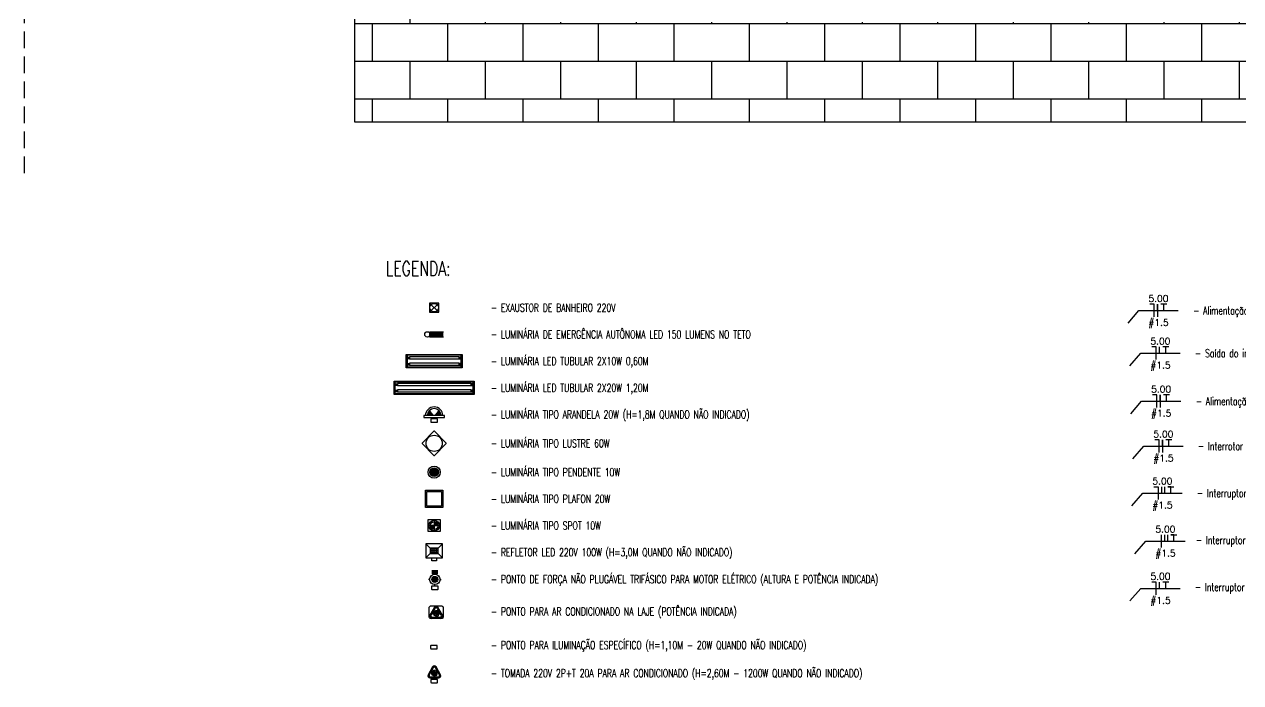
# Model space of a CAD drawing. Header units: metres. Extents: x 2442 to 5008, y 1070 to 2228.
# Drawn here: x 2458.27 to 2476.5, y 1079.73 to 1089.6 of the extents above; entities that cross this region are included whole.
import ezdxf
from ezdxf.enums import TextEntityAlignment as Align

# ---------------------------------------------------------------- set-up
doc = ezdxf.new("R2010")
doc.units = ezdxf.units.M
doc.linetypes.add('DASHED2', pattern=[0.375, 0.25, -0.125])
for name, color, linetype in [('AR CONDICIONADO RESIDENCIAL', 130, 'Continuous'), ('EMERGÊNCIA', 246, 'Continuous'), ('FIACAO', 7, 'Continuous'), ('INDICACAO_BIT_FIACAO', 10, 'Continuous'), ('INDICACAO_CIRCUITO_FIA', 7, 'Continuous'), ('LEGENDA_TEXTO', 5, 'Continuous'), ('LINHA_DE_CHAMADA', 7, 'Continuous'), ('LUMINÁRIAS DE EMBUTIR', 130, 'Continuous'), ('LUMINÁRIAS RESIDENCIAL', 150, 'Continuous'), ('muro', 50, 'Continuous'), ('PONTOS DE FORÇA PARA EQUIPAMENTOS', 130, 'Continuous')]:
    doc.layers.add(name, color=color, linetype=linetype)
doc.styles.add('ROMANS', font='ROMANS.SHX')

# ---------------------------------------------------------------- blocks, each defined once
blk = doc.blocks.new('*U567', base_point=(1440.188, 208.201))
h = blk.add_hatch(color=256)
h.dxf.hatch_style = 1
h.paths.add_polyline_path([(1440.318, 208.331), (1440.058, 208.331), (1440.058, 208.071), (1440.318, 208.071)])
h.paths.add_polyline_path([(1440.298, 208.311), (1440.298, 208.091), (1440.078, 208.091), (1440.078, 208.311)], flags=16)
h = blk.add_hatch()
h.set_pattern_fill('ANGLE', color=256)
h.set_pattern_definition([(0, (0, 0), (0, 6.985), [5.08, -1.905]), (90, (0, 0), (-6.985, 4e-16), [5.08, -1.905])])
h.paths.add_polyline_path([(1440.058, 208.331), (1440.058, 208.071), (1440.318, 208.071), (1440.318, 208.331)])
h.paths.add_polyline_path([(1440.298, 208.311), (1440.298, 208.091), (1440.078, 208.091), (1440.078, 208.311)], flags=16)
blk.add_lwpolyline([(1440.058, 208.331), (1440.318, 208.331), (1440.318, 208.071), (1440.058, 208.071), (1440.058, 208.331)])
blk.add_lwpolyline([(1440.078, 208.311), (1440.298, 208.311), (1440.298, 208.091), (1440.078, 208.091)], close=True)
blk = doc.blocks.new('*U566', base_point=(1487.075, 139.789))
for p, q in [((1487.114, 139.829), (1487.317, 139.829)), ((1487.114, 139.75), (1487.114, 139.829)), ((1487.317, 139.75), (1487.114, 139.75))]:
    blk.add_line(p, q)
blk.add_circle((1487.075, 139.789), 0.0396)
blk.add_solid([(1487.114, 139.75), (1487.114, 139.829), (1487.317, 139.75), (1487.317, 139.829)])
blk = doc.blocks.new('*U565', base_point=(1423.777, 178.473))
h = blk.add_hatch(color=2)
h.dxf.hatch_style = 1
h.paths.add_polyline_path([(1423.752, 178.598), (1423.752, 178.615), (1423.735, 178.615), (1423.735, 178.598)])
h.paths.add_polyline_path([(1423.783, 178.615), (1423.766, 178.615), (1423.766, 178.598), (1423.783, 178.598)])
h.paths.add_polyline_path([(1423.817, 178.615), (1423.8, 178.615), (1423.8, 178.598), (1423.817, 178.598)])
h.paths.add_polyline_path([(1423.817, 178.59), (1423.8, 178.59), (1423.8, 178.573), (1423.817, 178.573)])
h.paths.add_polyline_path([(1423.817, 178.564), (1423.8, 178.564), (1423.8, 178.547), (1423.817, 178.547)])
h.paths.add_polyline_path([(1423.766, 178.564), (1423.766, 178.547), (1423.783, 178.547), (1423.783, 178.564)])
h.paths.add_polyline_path([(1423.735, 178.547), (1423.752, 178.547), (1423.752, 178.564), (1423.735, 178.564)])
h.paths.add_polyline_path([(1423.735, 178.573), (1423.752, 178.573), (1423.752, 178.59), (1423.735, 178.59)])
h.paths.add_polyline_path([(1423.766, 178.59), (1423.766, 178.573), (1423.783, 178.573), (1423.783, 178.59)])
for p, q in [((1423.653, 178.687), (1423.718, 178.622)), ((1423.836, 178.622), (1423.902, 178.687)), ((1423.718, 178.538), (1423.653, 178.473)), ((1423.836, 178.538), (1423.902, 178.473))]:
    blk.add_line(p, q)
for points in [[(1423.653, 178.473), (1423.902, 178.473), (1423.902, 178.687), (1423.653, 178.687)], [(1423.718, 178.538), (1423.836, 178.538), (1423.836, 178.622), (1423.718, 178.622)]]:
    blk.add_lwpolyline(points, close=True)
at = {"color": 2}
for points in [[(1423.735, 178.615), (1423.752, 178.615), (1423.752, 178.598), (1423.735, 178.598)], [(1423.735, 178.59), (1423.752, 178.59), (1423.752, 178.573), (1423.735, 178.573)], [(1423.735, 178.564), (1423.752, 178.564), (1423.752, 178.547), (1423.735, 178.547)], [(1423.766, 178.615), (1423.783, 178.615), (1423.783, 178.598), (1423.766, 178.598)], [(1423.766, 178.59), (1423.783, 178.59), (1423.783, 178.573), (1423.766, 178.573)], [(1423.766, 178.564), (1423.783, 178.564), (1423.783, 178.547), (1423.766, 178.547)], [(1423.8, 178.615), (1423.817, 178.615), (1423.817, 178.598), (1423.8, 178.598)], [(1423.8, 178.59), (1423.817, 178.59), (1423.817, 178.573), (1423.8, 178.573)], [(1423.8, 178.564), (1423.817, 178.564), (1423.817, 178.547), (1423.8, 178.547)], [(1423.743, 178.473), (1423.811, 178.473), (1423.811, 178.429), (1423.743, 178.429)]]:
    blk.add_lwpolyline(points, close=True, dxfattribs=at)
blk = doc.blocks.new('*U562', base_point=(1424.505, 160.331))
h = blk.add_hatch(color=256)
h.paths.add_polyline_path([(1424.57, 160.462, -0.228998), (1424.609, 160.38), (1424.505, 160.38)])
h.paths.add_polyline_path([(1424.44, 160.462), (1424.505, 160.38), (1424.401, 160.38, -0.228998)])
blk.add_line((1424.505, 160.331), (1424.505, 160.353))
blk.add_lwpolyline([(1424.349, 160.38), (1424.349, 160.353), (1424.661, 160.353), (1424.661, 160.38)], close=True)
blk.add_lwpolyline([(1424.461, 160.281), (1424.549, 160.281, 0.414214), (1424.555, 160.287), (1424.555, 160.325, 0.414214), (1424.549, 160.331), (1424.461, 160.331, 0.414214), (1424.455, 160.325), (1424.455, 160.287, 0.414214)], format="xyb", close=True)
for radius in [0.13, 0.104]:
    blk.add_arc((1424.505, 160.38), radius, 0, 180)
blk = doc.blocks.new('*U563', base_point=(1426.023, 159.792))
blk.add_lwpolyline([(1425.979, 159.792), (1426.067, 159.792, 0.414214), (1426.073, 159.798), (1426.073, 159.836, 0.414214), (1426.067, 159.842), (1425.979, 159.842, 0.414214), (1425.973, 159.836), (1425.973, 159.798, 0.414214)], format="xyb", close=True)
blk = doc.blocks.new('*U560', base_point=(1427.371, 179.857))
h = blk.add_hatch(color=256)
h.dxf.hatch_style = 1
h.paths.add_polyline_path([(1427.327, 179.957, 1), (1427.416, 179.957, 1)])
at = {"ltscale": 0.035}
for p, q in [((1427.327, 180.092), (1427.416, 180.092)), ((1427.327, 180.072), (1427.416, 180.072)), ((1427.327, 180.052), (1427.416, 180.052))]:
    blk.add_line(p, q, dxfattribs=at)
blk.add_line((1427.371, 179.857), (1427.371, 179.879))
at = {"linetype": 'ByBlock'}
for points in [[(1427.293, 179.957), (1427.277, 179.957)], [(1427.371, 180.035), (1427.371, 180.052)], [(1427.449, 179.957), (1427.466, 179.957)]]:
    blk.add_lwpolyline(points, dxfattribs=at)
blk.add_lwpolyline([(1427.327, 179.807), (1427.415, 179.807, 0.414214), (1427.421, 179.813), (1427.421, 179.851, 0.414214), (1427.415, 179.857), (1427.327, 179.857, 0.414214), (1427.321, 179.851), (1427.321, 179.813, 0.414214)], format="xyb", close=True)
at = {"ltscale": 0.035}
blk.add_circle((1427.371, 179.957), 0.0781, dxfattribs=at)
blk.add_circle((1427.371, 179.957), 0.0447)
blk = doc.blocks.new('*U555', base_point=(1440.802, 174.438))
at = {"linetype": 'ByBlock'}
h = blk.add_hatch(color=256, dxfattribs=at)
h.dxf.hatch_style = 1
h.paths.add_polyline_path([(1440.776, 174.608), (1440.707, 174.488, 0.575867), (1440.733, 174.443), (1440.802, 174.443), (1440.87, 174.443, 0.575867), (1440.896, 174.488), (1440.828, 174.608, 0.580323)])
h.paths.add_polyline_path([(1440.823, 174.59), (1440.877, 174.494, -0.575867), (1440.856, 174.458), (1440.802, 174.458), (1440.747, 174.458, -0.575867), (1440.726, 174.494), (1440.781, 174.59, -0.580323)], flags=16)
for p, q in [((1440.776, 174.608), (1440.707, 174.488)), ((1440.781, 174.59), (1440.726, 174.494)), ((1440.782, 174.527), (1440.753, 174.522)), ((1440.782, 174.504), (1440.753, 174.508)), ((1440.76, 174.539), (1440.843, 174.491)), ((1440.843, 174.539), (1440.76, 174.491)), ((1440.782, 174.527), (1440.771, 174.553)), ((1440.782, 174.504), (1440.771, 174.477)), ((1440.802, 174.538), (1440.784, 174.561)), ((1440.802, 174.492), (1440.784, 174.47)), ((1440.802, 174.563), (1440.802, 174.468)), ((1440.802, 174.538), (1440.82, 174.561)), ((1440.802, 174.492), (1440.82, 174.47)), ((1440.821, 174.527), (1440.832, 174.553)), ((1440.821, 174.527), (1440.85, 174.522)), ((1440.821, 174.504), (1440.85, 174.508)), ((1440.821, 174.504), (1440.832, 174.477)), ((1440.877, 174.494), (1440.823, 174.59)), ((1440.896, 174.488), (1440.828, 174.608)), ((1440.733, 174.443), (1440.802, 174.443)), ((1440.747, 174.458), (1440.802, 174.458)), ((1440.802, 174.458), (1440.856, 174.458)), ((1440.802, 174.443), (1440.87, 174.443))]:
    blk.add_line(p, q)
blk.add_lwpolyline([(1440.698, 174.608, -0.414214), (1440.718, 174.628), (1440.885, 174.628, -0.414214), (1440.905, 174.608), (1440.905, 174.458, -0.414214), (1440.885, 174.438), (1440.718, 174.438, -0.414214), (1440.698, 174.458), (1440.698, 174.608)], format="xyb", dxfattribs=at)
for centre, radius, start, end in [((1440.733, 174.473), 0.0301, 150.2551, 270), ((1440.747, 174.482), 0.0241, 150.2551, 270), ((1440.802, 174.593), 0.0301, 29.7449, 150.2551), ((1440.802, 174.578), 0.0241, 29.7449, 150.2551), ((1440.856, 174.482), 0.0241, 270, 29.7449), ((1440.87, 174.473), 0.0301, 270, 29.7449)]:
    blk.add_arc(centre, radius, start, end)
blk = doc.blocks.new('*U554', base_point=(1425.928, 193.787))
at = {"linetype": 'ByBlock'}
h = blk.add_hatch(color=256, dxfattribs=at)
h.dxf.hatch_style = 1
h.paths.add_polyline_path([(1426.023, 193.853), (1425.955, 193.973, 0.580323), (1425.902, 193.973), (1425.834, 193.853, 0.575867), (1425.86, 193.808), (1425.928, 193.808), (1425.997, 193.808, 0.575867)])
h.paths.add_polyline_path([(1425.983, 193.824), (1425.928, 193.824), (1425.874, 193.824, -0.575867), (1425.853, 193.86), (1425.908, 193.956, -0.580323), (1425.949, 193.956), (1426.004, 193.86, -0.575867)], flags=16)
for p, q in [((1425.902, 193.973), (1425.834, 193.853)), ((1425.908, 193.956), (1425.853, 193.86)), ((1425.86, 193.808), (1425.928, 193.808)), ((1425.874, 193.824), (1425.928, 193.824)), ((1425.909, 193.892), (1425.88, 193.888)), ((1425.909, 193.869), (1425.88, 193.873)), ((1425.887, 193.904), (1425.97, 193.857)), ((1425.97, 193.904), (1425.887, 193.857)), ((1425.909, 193.892), (1425.898, 193.919)), ((1425.909, 193.869), (1425.898, 193.842)), ((1425.928, 193.903), (1425.911, 193.926)), ((1425.928, 193.858), (1425.911, 193.835)), ((1425.928, 193.928), (1425.928, 193.833)), ((1425.928, 193.903), (1425.946, 193.926)), ((1425.928, 193.858), (1425.946, 193.835)), ((1425.928, 193.824), (1425.983, 193.824)), ((1425.928, 193.808), (1425.997, 193.808)), ((1425.928, 193.787), (1425.928, 193.808)), ((1425.948, 193.892), (1425.959, 193.919)), ((1425.948, 193.892), (1425.977, 193.888)), ((1425.948, 193.869), (1425.977, 193.873)), ((1425.948, 193.869), (1425.959, 193.842)), ((1426.004, 193.86), (1425.949, 193.956)), ((1426.023, 193.853), (1425.955, 193.973))]:
    blk.add_line(p, q)
blk.add_lwpolyline([(1425.884, 193.737), (1425.972, 193.737, 0.414214), (1425.978, 193.743), (1425.978, 193.781, 0.414214), (1425.972, 193.787), (1425.884, 193.787, 0.414214), (1425.878, 193.781), (1425.878, 193.743, 0.414214)], format="xyb", close=True)
for centre, radius, start, end in [((1425.928, 193.958), 0.0301, 29.7449, 150.2551), ((1425.86, 193.839), 0.0301, 150.2551, 270), ((1425.874, 193.848), 0.0241, 150.2551, 270), ((1425.928, 193.944), 0.0241, 29.7449, 150.2551), ((1425.983, 193.848), 0.0241, 270, 29.7449), ((1425.997, 193.839), 0.0301, 270, 29.7449)]:
    blk.add_arc(centre, radius, start, end)
blk = doc.blocks.new('*U539', base_point=(827.839, 596.659))
at = {"ltscale": 0.035}
for p, q in [((827.252, 596.745), (827.252, 596.572)), ((828.426, 596.745), (827.252, 596.745)), ((827.264, 596.718), (827.289, 596.718)), ((827.264, 596.711), (827.264, 596.718)), ((827.264, 596.711), (827.289, 596.711)), ((828.387, 596.723), (827.289, 596.723)), ((827.289, 596.723), (827.289, 596.688)), ((828.387, 596.723), (828.387, 596.688)), ((828.412, 596.718), (828.387, 596.718)), ((828.412, 596.711), (828.387, 596.711)), ((828.412, 596.711), (828.412, 596.718)), ((828.426, 596.572), (828.426, 596.745)), ((827.252, 596.572), (828.426, 596.572)), ((827.264, 596.693), (827.264, 596.7)), ((827.289, 596.7), (827.264, 596.7)), ((827.289, 596.693), (827.264, 596.693)), ((827.264, 596.624), (827.289, 596.624)), ((827.264, 596.618), (827.264, 596.624)), ((827.264, 596.618), (827.289, 596.618)), ((827.264, 596.599), (827.264, 596.606)), ((827.289, 596.606), (827.264, 596.606)), ((827.289, 596.599), (827.264, 596.599)), ((828.387, 596.688), (827.289, 596.688)), ((828.387, 596.629), (827.289, 596.629)), ((827.289, 596.629), (827.289, 596.594)), ((828.387, 596.594), (827.289, 596.594)), ((828.387, 596.7), (828.412, 596.7)), ((828.387, 596.693), (828.412, 596.693)), ((828.387, 596.629), (828.387, 596.594)), ((828.412, 596.624), (828.387, 596.624)), ((828.412, 596.618), (828.387, 596.618)), ((828.387, 596.606), (828.412, 596.606)), ((828.387, 596.599), (828.412, 596.599)), ((828.412, 596.693), (828.412, 596.7)), ((828.412, 596.618), (828.412, 596.624)), ((828.412, 596.599), (828.412, 596.606))]:
    blk.add_line(p, q, dxfattribs=at)
blk.add_lwpolyline([(827.239, 596.759), (828.439, 596.759), (828.439, 596.559), (827.239, 596.559)], close=True)
blk = doc.blocks.new('*U542', base_point=(816.395, 565.828))
for p, q in [((816.463, 565.762), (816.327, 565.893)), ((816.463, 565.893), (816.327, 565.762))]:
    blk.add_line(p, q)
blk.add_lwpolyline([(816.327, 565.762), (816.463, 565.762), (816.463, 565.893), (816.327, 565.893)], close=True)
blk.add_circle((816.395, 565.828), 0.0643)
blk = doc.blocks.new('*U544', base_point=(817.796, 561.393))
h = blk.add_hatch(color=256)
h.dxf.hatch_style = 1
h.paths.add_polyline_path([(817.73, 561.393, 1), (817.863, 561.393, 1)])
for radius in [0.09, 0.0664]:
    blk.add_circle((817.796, 561.393), radius)
blk = doc.blocks.new('*U543', base_point=(817.165, 559.994))
blk.add_lwpolyline([(816.985, 559.991), (817.162, 559.814, 0.414214), (817.169, 559.814), (817.346, 559.991, 0.414214), (817.346, 559.998), (817.169, 560.175, 0.414214), (817.162, 560.175), (816.985, 559.998, 0.414214)], format="xyb", close=True)
blk.add_circle((817.165, 559.994), 0.121)
blk = doc.blocks.new('*U540', base_point=(816.732, 588.907))
at = {"ltscale": 0.035}
for p, q in [((816.326, 588.994), (816.326, 588.821)), ((817.138, 588.994), (816.326, 588.994)), ((816.338, 588.967), (816.363, 588.967)), ((816.338, 588.96), (816.338, 588.967)), ((816.338, 588.96), (816.363, 588.96)), ((816.338, 588.942), (816.338, 588.949)), ((816.363, 588.949), (816.338, 588.949)), ((816.363, 588.942), (816.338, 588.942)), ((816.338, 588.873), (816.363, 588.873)), ((816.338, 588.866), (816.338, 588.873)), ((817.1, 588.972), (816.363, 588.972)), ((816.363, 588.972), (816.363, 588.937)), ((817.1, 588.937), (816.363, 588.937)), ((817.1, 588.878), (816.363, 588.878)), ((816.363, 588.878), (816.363, 588.843)), ((817.1, 588.972), (817.1, 588.937)), ((817.125, 588.967), (817.1, 588.967)), ((817.125, 588.96), (817.1, 588.96)), ((817.1, 588.949), (817.125, 588.949)), ((817.1, 588.942), (817.125, 588.942)), ((817.1, 588.878), (817.1, 588.843)), ((817.125, 588.873), (817.1, 588.873)), ((817.125, 588.96), (817.125, 588.967)), ((817.125, 588.942), (817.125, 588.949)), ((817.125, 588.866), (817.125, 588.873)), ((817.138, 588.821), (817.138, 588.994)), ((816.326, 588.821), (817.138, 588.821)), ((816.338, 588.866), (816.363, 588.866)), ((816.338, 588.848), (816.338, 588.855)), ((816.363, 588.855), (816.338, 588.855)), ((816.363, 588.848), (816.338, 588.848)), ((817.1, 588.843), (816.363, 588.843)), ((817.125, 588.866), (817.1, 588.866)), ((817.1, 588.855), (817.125, 588.855)), ((817.1, 588.848), (817.125, 588.848)), ((817.125, 588.848), (817.125, 588.855))]:
    blk.add_line(p, q, dxfattribs=at)
blk.add_lwpolyline([(816.313, 589.007), (817.152, 589.007), (817.152, 588.807), (816.313, 588.807)], close=True)
blk = doc.blocks.new('*U538', base_point=(821.863, 569.205))
h = blk.add_hatch(color=256)
h.dxf.hatch_style = 1
h.paths.add_polyline_path([(821.863, 569.205), (821.805, 569.205, 0.414214), (821.863, 569.147)])
h.paths.add_polyline_path([(821.863, 569.263), (821.863, 569.205), (821.922, 569.205, 0.414214)])
at = {"ltscale": 50}
for p, q in [((821.805, 569.205), (821.922, 569.205)), ((821.863, 569.263), (821.863, 569.147))]:
    blk.add_line(p, q, dxfattribs=at)
for points in [[(821.773, 569.295), (821.953, 569.295), (821.953, 569.115), (821.773, 569.115), (821.773, 569.295)], [(821.863, 569.205), (821.773, 569.205)], [(821.863, 569.295), (821.863, 569.205)], [(821.953, 569.205), (821.863, 569.205)], [(821.863, 569.205), (821.863, 569.115)]]:
    blk.add_lwpolyline(points)
for radius in [0.0791, 0.0583]:
    blk.add_circle((821.863, 569.205), radius, dxfattribs=at)
blk = doc.blocks.new('*U572', base_point=(665.55, 144.199))
blk.add_line((665.55, 144.199), (665.55, 144.389))
blk = doc.blocks.new('*U573', base_point=(1434.732, 185.601))
at = {"color": 4}
for p, q in [((1434.668, 185.696), (1434.604, 185.696)), ((1434.668, 185.506), (1434.668, 185.696))]:
    blk.add_line(p, q, dxfattribs=at)
at = {"color": 3, "linetype": 'Continuous'}
for p, q in [((1434.859, 185.696), (1434.768, 185.696)), ((1434.813, 185.601), (1434.813, 185.696))]:
    blk.add_line(p, q, dxfattribs=at)
at = {"xscale": 0.5, "yscale": 0.5, "zscale": 0.5}
blk.add_blockref('*U572', (1434.718, 185.601), dxfattribs=at)
blk = doc.blocks.new('*U574', base_point=(665.55, 144.199))
blk.add_line((665.55, 144.199), (665.55, 144.389))
blk = doc.blocks.new('*U575', base_point=(1434.732, 185.601))
at = {"color": 4}
for p, q in [((1434.668, 185.696), (1434.604, 185.696)), ((1434.668, 185.506), (1434.668, 185.696))]:
    blk.add_line(p, q, dxfattribs=at)
at = {"color": 3, "linetype": 'Continuous'}
for p, q in [((1434.859, 185.696), (1434.768, 185.696)), ((1434.813, 185.601), (1434.813, 185.696))]:
    blk.add_line(p, q, dxfattribs=at)
at = {"xscale": 0.5, "yscale": 0.5, "zscale": 0.5}
blk.add_blockref('*U574', (1434.718, 185.601), dxfattribs=at)
blk = doc.blocks.new('*U576', base_point=(665.55, 144.199))
blk.add_line((665.55, 144.199), (665.55, 144.389))
blk = doc.blocks.new('*U577', base_point=(1434.732, 185.601))
at = {"color": 4}
for p, q in [((1434.668, 185.696), (1434.604, 185.696)), ((1434.668, 185.506), (1434.668, 185.696))]:
    blk.add_line(p, q, dxfattribs=at)
at = {"color": 3, "linetype": 'Continuous'}
for p, q in [((1434.859, 185.696), (1434.768, 185.696)), ((1434.813, 185.601), (1434.813, 185.696))]:
    blk.add_line(p, q, dxfattribs=at)
at = {"xscale": 0.5, "yscale": 0.5, "zscale": 0.5}
blk.add_blockref('*U576', (1434.718, 185.601), dxfattribs=at)
blk = doc.blocks.new('*U578', base_point=(665.55, 144.199))
blk.add_line((665.55, 144.199), (665.55, 144.389))
blk = doc.blocks.new('*U579', base_point=(1434.732, 185.601))
at = {"color": 4}
for p, q in [((1434.668, 185.696), (1434.604, 185.696)), ((1434.668, 185.506), (1434.668, 185.696))]:
    blk.add_line(p, q, dxfattribs=at)
at = {"color": 3, "linetype": 'Continuous'}
for p, q in [((1434.859, 185.696), (1434.768, 185.696)), ((1434.813, 185.601), (1434.813, 185.696))]:
    blk.add_line(p, q, dxfattribs=at)
at = {"xscale": 0.5, "yscale": 0.5, "zscale": 0.5}
blk.add_blockref('*U578', (1434.718, 185.601), dxfattribs=at)
blk = doc.blocks.new('*U582', base_point=(665.55, 144.199))
blk.add_line((665.55, 144.199), (665.55, 144.389))
blk = doc.blocks.new('*U583', base_point=(1434.732, 185.601))
at = {"color": 4}
for p, q in [((1434.668, 185.696), (1434.604, 185.696)), ((1434.668, 185.506), (1434.668, 185.696))]:
    blk.add_line(p, q, dxfattribs=at)
at = {"color": 3, "linetype": 'Continuous'}
for p, q in [((1434.859, 185.696), (1434.768, 185.696)), ((1434.813, 185.601), (1434.813, 185.696))]:
    blk.add_line(p, q, dxfattribs=at)
at = {"xscale": 0.5, "yscale": 0.5, "zscale": 0.5}
blk.add_blockref('*U582', (1434.718, 185.601), dxfattribs=at)

msp = doc.modelspace()

# ---------------------------------------------------------------- hatches: boundary and pattern name
at = {"layer": 'muro', "true_color": 0xf1eb1f}
h = msp.add_hatch(dxfattribs=at)
h.set_pattern_fill('BRICK', color=2, scale=0.089, style=0)
h.paths.add_polyline_path([(2463.228, 1126.62), (2524.663, 1126.62), (2524.663, 1088.129), (2463.228, 1088.129)])
h.paths.add_polyline_path([(2464.728, 1124.746), (2522.788, 1124.746), (2522.788, 1089.628), (2464.728, 1089.628)], flags=16)

# ---------------------------------------------------------------- linework, layer by layer
at = {"layer": 'FIACAO', "lineweight": -3}
for p, q in [((2475.259, 1085.402), (2475.259, 1085.212)), ((2475.299, 1084.045), (2475.299, 1083.854)), ((2475.331, 1083.373), (2475.331, 1083.182)), ((2475.316, 1082.669), (2475.316, 1082.574)), ((2475.316, 1082.574), (2475.365, 1082.574)), ((2475.365, 1082.574), (2475.366, 1082.669)), ((2475.458, 1082.669), (2475.412, 1082.669)), ((2475.312, 1081.948), (2475.312, 1081.758)), ((2475.362, 1081.948), (2475.362, 1081.853)), ((2475.362, 1081.853), (2475.411, 1081.853)), ((2475.411, 1081.853), (2475.412, 1081.948)), ((2475.504, 1081.948), (2475.458, 1081.948))]:
    msp.add_line(p, q, dxfattribs=at)
at = {"layer": 'FIACAO', "color": 4, "lineweight": -3}
for p, q in [((2475.203, 1082.669), (2475.266, 1082.669)), ((2475.266, 1082.669), (2475.266, 1082.479))]:
    msp.add_line(p, q, dxfattribs=at)
at = {"layer": 'FIACAO', "color": 3, "lineweight": -3}
for p, q in [((2475.412, 1082.669), (2475.503, 1082.669)), ((2475.457, 1082.574), (2475.458, 1082.669)), ((2475.458, 1081.948), (2475.549, 1081.948)), ((2475.504, 1081.853), (2475.504, 1081.948))]:
    msp.add_line(p, q, dxfattribs=at)
at = {"layer": 'LINHA_DE_CHAMADA'}
for points in [[(2474.815, 1085.119), (2474.977, 1085.308), (2475.567, 1085.308)], [(2474.844, 1084.48), (2475.006, 1084.669), (2475.596, 1084.669)], [(2474.855, 1083.761), (2475.017, 1083.95), (2475.607, 1083.95)], [(2474.888, 1083.089), (2475.05, 1083.278), (2475.64, 1083.278)], [(2474.873, 1082.385), (2475.035, 1082.574), (2475.625, 1082.574)], [(2474.919, 1081.664), (2475.081, 1081.853), (2475.671, 1081.853)], [(2474.844, 1080.958), (2475.007, 1081.147), (2475.596, 1081.147)]]:
    msp.add_lwpolyline(points, dxfattribs=at)
at = {"layer": 'muro', "linetype": 'DASHED2'}
msp.add_line((2458.272, 1128.114), (2458.272, 1087.342), dxfattribs=at)
at = {"layer": 'muro'}
msp.add_lwpolyline([(2463.228, 1126.62), (2524.663, 1126.62), (2524.663, 1088.129), (2463.228, 1088.129)], close=True, dxfattribs=at)

# ---------------------------------------------------------------- block references
at = {"layer": 'AR CONDICIONADO RESIDENCIAL'}
for name, p in [('*U555', (2464.446, 1080.693)), ('*U554', (2464.417, 1079.784))]:
    msp.add_blockref(name, p, dxfattribs=at)
at = {"layer": 'EMERGÊNCIA'}
msp.add_blockref('*U566', (2464.313, 1084.951), dxfattribs=at)
at = {"layer": 'FIACAO'}
for name, p in [('*U579', (2475.272, 1085.308)), ('*U577', (2475.301, 1084.669)), ('*U573', (2475.312, 1083.95)), ('*U575', (2475.345, 1083.278)), ('*U583', (2475.302, 1081.147))]:
    msp.add_blockref(name, p, dxfattribs=at)
at = {"layer": 'LUMINÁRIAS DE EMBUTIR'}
for name, p in [('*U542', (2464.415, 1085.352)), ('*U565', (2464.415, 1081.602))]:
    msp.add_blockref(name, p, dxfattribs=at)
at = {"layer": 'LUMINÁRIAS RESIDENCIAL', "ltscale": 50}
for name, p in [('*U540', (2464.415, 1084.551)), ('*U539', (2464.415, 1084.151)), ('*U538', (2464.415, 1082.087))]:
    msp.add_blockref(name, p, dxfattribs=at)
at = {"layer": 'LUMINÁRIAS RESIDENCIAL'}
for name, p in [('*U562', (2464.415, 1083.686)), ('*U543', (2464.415, 1083.319)), ('*U544', (2464.415, 1082.887)), ('*U567', (2464.415, 1082.487)), ('*U563', (2464.412, 1080.242))]:
    msp.add_blockref(name, p, dxfattribs=at)
at = {"layer": 'PONTOS DE FORÇA PARA EQUIPAMENTOS'}
msp.add_blockref('*U560', (2464.425, 1081.181), dxfattribs=at)

# ---------------------------------------------------------------- texts
at = {"layer": 'FIACAO', "style": 'ROMANS', "width": 0.7}
for s, p in [('- Alimentação do Interruptor Simples 220V', (2475.79, 1085.308)), ('- Saída do interruptor para iluminaria 220V', (2475.819, 1084.669)), ('- Alimentação entre luminária do mesmo circuito 220V', (2475.83, 1083.95)), ('- Interrotor duplo (entrada) 220V', (2475.863, 1083.278)), ('- Interruptor duplo (saida) 220V', (2475.848, 1082.574)), ('- Interruptor paralelo three-way (Entre os interruptores) 220V', (2475.832, 1081.871)), ('- Interruptor paralelo three-way (Do segundo interruptor até a luminária) 220V', (2475.817, 1081.167))]:
    msp.add_text(s, height=0.12, dxfattribs=at).set_placement(p, align=Align.MIDDLE_LEFT)
at = {"layer": 'INDICACAO_BIT_FIACAO', "style": 'ROMANS'}
for p in [(2475.272, 1085.178), (2475.301, 1084.539), (2475.312, 1083.82), (2475.345, 1083.148), (2475.33, 1082.444), (2475.376, 1081.723), (2475.302, 1081.017)]:
    msp.add_text('#1.5', height=0.1, dxfattribs=at).set_placement(p, align=Align.TOP_CENTER)
at = {"layer": 'INDICACAO_CIRCUITO_FIA', "style": 'ROMANS'}
for p in [(2475.272, 1085.438), (2475.301, 1084.799), (2475.312, 1084.08), (2475.345, 1083.408), (2475.33, 1082.704), (2475.376, 1081.983), (2475.302, 1081.277)]:
    msp.add_text('5.00', height=0.1, dxfattribs=at).set_placement(p, align=Align.CENTER)
at = {"layer": 'LEGENDA_TEXTO', "style": 'ROMANS', "width": 0.7}
msp.add_text('LEGENDA:', height=0.22, dxfattribs=at).set_placement((2463.69, 1085.826))
for s, p in [('- EXAUSTOR DE BANHEIRO 220V', (2465.265, 1085.351)), ('- LUMINÁRIA DE EMERGÊNCIA AUTÔNOMA LED 150 LUMENS NO TETO  ', (2465.265, 1084.951)), ('- LUMINÁRIA LED TUBULAR 2X10W 0,60M', (2465.265, 1084.551)), ('- LUMINÁRIA LED TUBULAR 2X20W 1,20M', (2465.265, 1084.151)), ('- LUMINÁRIA TIPO ARANDELA 20W (H=1,8M QUANDO NÃO INDICADO)', (2465.265, 1083.751)), ('- LUMINÁRIA TIPO LUSTRE 60W', (2465.265, 1083.319)), ('- LUMINÁRIA TIPO PENDENTE 10W', (2465.265, 1082.887)), ('- LUMINÁRIA TIPO PLAFON 20W', (2465.265, 1082.487)), ('- LUMINÁRIA TIPO SPOT 10W', (2465.265, 1082.087)), ('- REFLETOR LED 220V 100W (H=3,0M QUANDO NÃO INDICADO)', (2465.265, 1081.687)), ('- PONTO DE FORÇA NÃO PLUGÁVEL TRIFÁSICO PARA MOTOR ELÉTRICO (ALTURA E POTÊNCIA INDICADA)', (2465.265, 1081.284)), ('- PONTO PARA AR CONDICIONADO NA LAJE (POTÊNCIA INDICADA)', (2465.265, 1080.8)), ('- PONTO PARA ILUMINAÇÃO ESPECÍFICO (H=1,10M - 20W QUANDO NÃO INDICADO)', (2465.265, 1080.297)), ('- TOMADA 220V 2P+T 20A PARA AR CONDICIONADO (H=2,60M - 1200W QUANDO NÃO INDICADO)', (2465.265, 1079.876))]:
    msp.add_text(s, height=0.12, dxfattribs=at).set_placement(p, align=Align.MIDDLE_LEFT)

doc.saveas('drawing.dxf')
